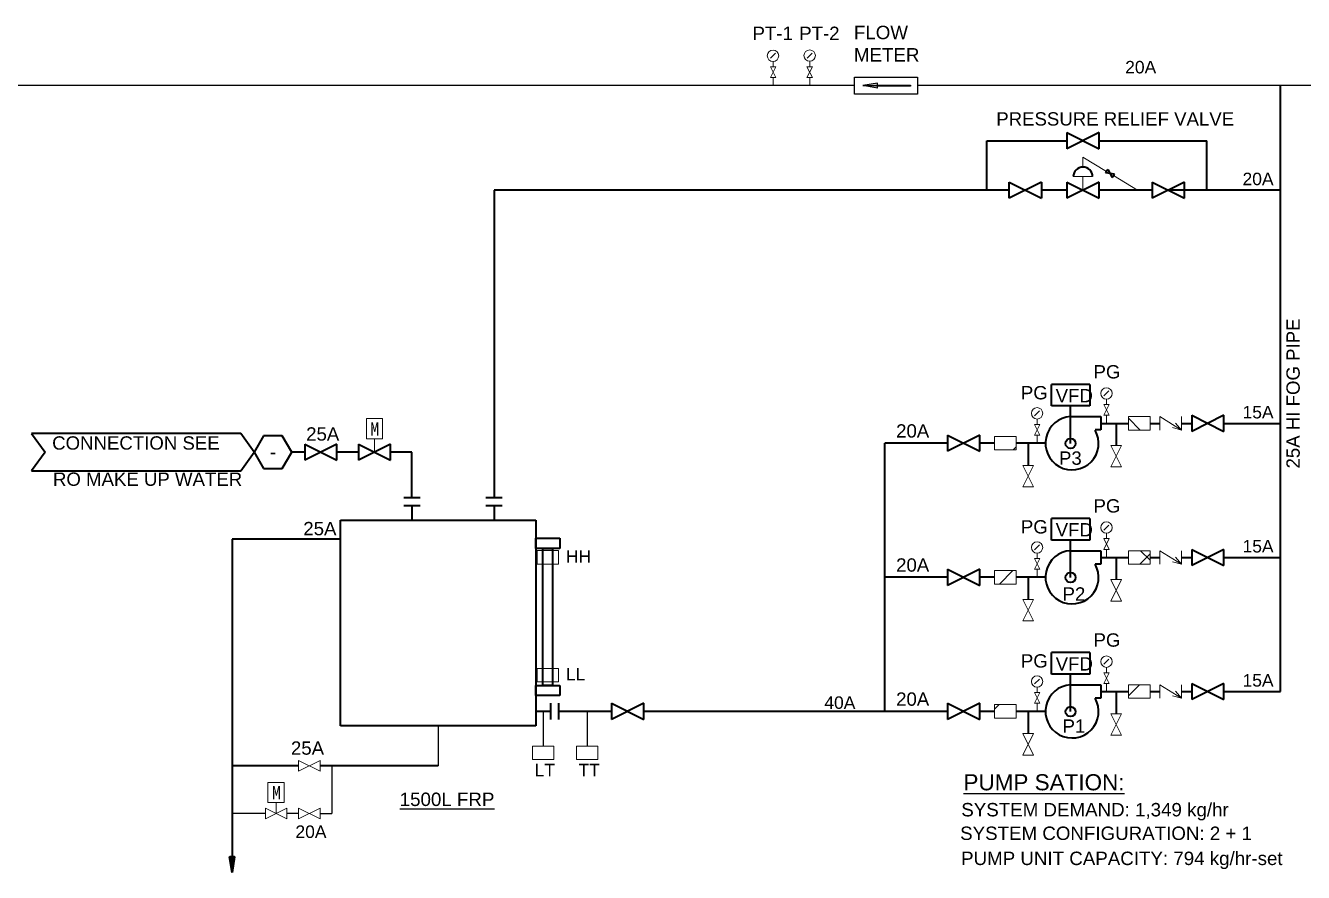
# Model space of a CAD drawing. Header units: millimetres. Extents: x 183 to 3972, y 193 to 1833.
# Drawn here: x 3008.8 to 3248.6, y 928.3 to 1087.1 of the extents above; entities that cross this region are included whole.
import ezdxf

# ---------------------------------------------------------------- set-up
doc = ezdxf.new("R2010")
doc.units = ezdxf.units.MM
for name, color, linetype in [('DETL-TXT', 7, 'Continuous'), ('M-CWTR-PIPE', 7, 'Continuous'), ('M-CWTR-PIPE-S', 7, 'Continuous'), ('M-CWTR-TEXT', 7, 'Continuous'), ('M-CWTR-VAVE', 7, 'Continuous'), ('M-EQPM-TXT', 7, 'Continuous'), ('M-HVAC-EQPM-P1', 7, 'Continuous')]:
    doc.layers.add(name, color=color, linetype=linetype)
pattern_1 = [(45, (2936.831, 501.757), (-11.29434, 11.29434), []), (135, (2936.831, 501.757), (-11.29434, -11.29434), [])]

# ---------------------------------------------------------------- blocks, each defined once
blk = doc.blocks.new('A$C16496DF1')
at = {"layer": 'M-CWTR-VAVE', "color": 2, "linetype": 'Continuous', "lineweight": 35}
for p, q in [((-4, 0), (-4, -2)), ((-4, 0), (0, -2)), ((0, 0), (-4, -2)), ((0, -2), (0, 0))]:
    blk.add_line(p, q, dxfattribs=at)
blk = doc.blocks.new('SE1')
at = {"layer": 'M-HVAC-EQPM-P1', "color": 22, "linetype": 'Continuous', "lineweight": 35}
for p, q in [((164.29, 482.48), (168.72, 482.48)), ((164.29, 480.57), (164.29, 482.48)), ((168.72, 482.48), (168.72, 480.57)), ((168.72, 480.57), (164.29, 480.57))]:
    blk.add_line(p, q, dxfattribs=at)
blk = doc.blocks.new('SE')
at = {"layer": 'M-HVAC-EQPM-P1'}
blk.add_blockref('SE1', (0, 0), dxfattribs=at)
blk = doc.blocks.new('SE3')
at = {"layer": 'M-HVAC-EQPM-P1', "color": 22, "linetype": 'Continuous', "lineweight": 35}
for p, q in [((165.6, 480.57), (167.4, 480.57)), ((165.6, 455.06), (165.6, 480.57)), ((167.4, 480.57), (167.4, 455.06)), ((167.4, 455.06), (165.6, 455.06))]:
    blk.add_line(p, q, dxfattribs=at)
blk = doc.blocks.new('SE2')
at = {"layer": 'M-HVAC-EQPM-P1'}
blk.add_blockref('SE3', (0, 0), dxfattribs=at)
blk = doc.blocks.new('SE5')
at = {"layer": 'M-HVAC-EQPM-P1', "color": 22, "linetype": 'Continuous', "lineweight": 35}
for p, q in [((164.29, 455.06), (168.72, 455.06)), ((164.29, 453.15), (164.29, 455.06)), ((168.72, 453.15), (164.29, 453.15)), ((168.72, 455.06), (168.72, 453.15))]:
    blk.add_line(p, q, dxfattribs=at)
blk = doc.blocks.new('SE4')
at = {"layer": 'M-HVAC-EQPM-P1'}
blk.add_blockref('SE5', (0, 0), dxfattribs=at)
blk = doc.blocks.new('SE7')
at = {"layer": 'M-CWTR-TEXT', "color": 3, "linetype": 'Continuous', "lineweight": 35}
for p, q in [((120.13, 428.75), (119.64, 431.67)), ((119.64, 431.67), (120.62, 431.67)), ((120.62, 431.67), (120.13, 428.75))]:
    blk.add_line(p, q, dxfattribs=at)
blk = doc.blocks.new('SE6')
at = {"layer": 'M-CWTR-TEXT'}
blk.add_blockref('SE7', (0, 0), dxfattribs=at)
blk = doc.blocks.new('SE9')
at = {"layer": 'DETL-TXT', "color": 4, "linetype": 'Continuous', "lineweight": 35}
for p, q in [((113.49, 501.56), (111.74, 498.53)), ((116.99, 501.56), (113.49, 501.56)), ((118.74, 498.53), (116.99, 501.56)), ((111.74, 498.53), (113.49, 495.5)), ((116.99, 495.5), (118.74, 498.53)), ((113.49, 495.5), (116.99, 495.5))]:
    blk.add_line(p, q, dxfattribs=at)
blk = doc.blocks.new('SE8')
at = {"layer": 'DETL-TXT'}
blk.add_blockref('SE9', (0, 0), dxfattribs=at)
blk = doc.blocks.new('SE11')
at = {"layer": 'DETL-TXT', "color": 4, "linetype": 'Continuous', "lineweight": 35}
for p, q in [((109.24, 502.03), (70.24, 502.03)), ((70.24, 502.03), (72.74, 498.53)), ((111.74, 498.53), (109.24, 502.03)), ((72.74, 498.53), (70.24, 495.03)), ((109.24, 495.03), (111.74, 498.53)), ((70.24, 495.03), (109.24, 495.03))]:
    blk.add_line(p, q, dxfattribs=at)
blk = doc.blocks.new('SE10')
at = {"layer": 'DETL-TXT'}
blk.add_blockref('SE11', (0, 0), dxfattribs=at)

msp = doc.modelspace()

# ---------------------------------------------------------------- hatches: boundary and pattern name
h = msp.add_hatch(color=2)
h.dxf.hatch_style = 1
h.paths.add_polyline_path([(3165.92, 1075.85), (3174.82, 1075.85), (3174.82, 1075.95), (3168.63, 1075.95), (3168.63, 1076.31)])
h.paths.add_polyline_path([(3165.92, 1075.85), (3168.63, 1075.38), (3168.63, 1075.74), (3174.82, 1075.74), (3174.82, 1075.85)])
at = {"layer": 'M-CWTR-TEXT', "linetype": 'Continuous', "lineweight": 5}
msp.add_hatch(color=3, dxfattribs=at).paths.add_polyline_path([(3047.54, 928.26), (3048.03, 931.19), (3047.05, 931.19)])
at = {"layer": 'M-CWTR-VAVE', "lineweight": 0}
h = msp.add_hatch(dxfattribs=at)
h.set_pattern_fill('ANSI37', color=2, scale=5.030745, style=0)
h.set_pattern_definition(pattern_1)
h.paths.add_polyline_path([(3215.77, 1013.76), (3215.77, 1011.24), (3219.79, 1011.24), (3219.79, 1013.76)])
h = msp.add_hatch(dxfattribs=at)
h.set_pattern_fill('ANSI37', color=2, scale=5.030745, style=0)
h.set_pattern_definition(pattern_1)
h.paths.add_polyline_path([(3190.64, 1010.03), (3190.64, 1007.51), (3194.66, 1007.51), (3194.66, 1010.03)])
h = msp.add_hatch(dxfattribs=at)
h.set_pattern_fill('ANSI37', color=2, scale=5.030745, style=0)
h.set_pattern_definition(pattern_1)
h.paths.add_polyline_path([(3215.77, 986.09), (3219.79, 986.09), (3219.79, 988.61), (3215.77, 988.61)])
h = msp.add_hatch(dxfattribs=at)
h.set_pattern_fill('ANSI37', color=2, scale=5.030745, style=0)
h.set_pattern_definition(pattern_1)
h.paths.add_polyline_path([(3190.64, 982.36), (3194.66, 982.36), (3194.66, 984.88), (3190.64, 984.88)])
h = msp.add_hatch(dxfattribs=at)
h.set_pattern_fill('ANSI37', color=2, scale=5.030745, style=0)
h.set_pattern_definition(pattern_1)
h.paths.add_polyline_path([(3215.77, 960.94), (3219.79, 960.94), (3219.79, 963.46), (3215.77, 963.46)])
h = msp.add_hatch(dxfattribs=at)
h.set_pattern_fill('ANSI37', color=2, scale=5.030745, style=0)
h.set_pattern_definition(pattern_1)
h.paths.add_polyline_path([(3190.64, 957.21), (3194.66, 957.21), (3194.66, 959.73), (3190.64, 959.73)])

# ---------------------------------------------------------------- linework, layer by layer
at = {"color": 4}
for p, q in [((3164.34, 1075.85), (2851.2, 1075.85)), ((3168.63, 1076.31), (3165.92, 1075.85)), ((3168.63, 1075.38), (3165.92, 1075.85)), ((3165.92, 1075.85), (3174.82, 1075.85)), ((3168.63, 1075.95), (3168.63, 1076.31)), ((3168.63, 1075.38), (3168.63, 1075.74)), ((3927.14, 1075.84), (3176.16, 1075.85))]:
    msp.add_line(p, q, dxfattribs=at)
at = {"color": 2}
msp.add_lwpolyline([(3164.34, 1077.45), (3176.16, 1077.45), (3176.16, 1074.24), (3164.34, 1074.24)], close=True, dxfattribs=at)
msp.add_lwpolyline([(3168.63, 1075.95), (3174.82, 1075.95), (3174.82, 1075.74), (3168.63, 1075.74)], dxfattribs=at)
at = {"layer": 'M-CWTR-PIPE', "color": 4, "linetype": 'Continuous', "lineweight": 35}
for p, q in [((3061.19, 1007.08), (3058.74, 1007.08)), ((3071.25, 1007.08), (3067.22, 1007.08)), ((3081.31, 1007.08), (3077.28, 1007.08)), ((3081.31, 998.59), (3081.31, 1007.08)), ((3047.54, 990.76), (3047.54, 931.19)), ((3067.91, 990.76), (3047.54, 990.76)), ((3060.03, 948.23), (3047.54, 948.23)), ((3086.24, 948.23), (3064.06, 948.23))]:
    msp.add_line(p, q, dxfattribs=at)
at = {"layer": 'M-CWTR-PIPE', "color": 4}
for p, q in [((3086.24, 955.76), (3086.24, 948.23)), ((3066.27, 948.23), (3066.27, 939.31)), ((3053.8, 939.31), (3047.54, 939.31)), ((3060.03, 939.31), (3057.82, 939.31)), ((3064.06, 939.31), (3066.27, 939.31))]:
    msp.add_line(p, q, dxfattribs=at)
at = {"layer": 'M-CWTR-PIPE-S', "color": 4, "linetype": 'Continuous', "lineweight": 35}
for p, q in [((3244.3, 1012.5), (3244.3, 1075.85)), ((3189.16, 1056.25), (3189.16, 1065.52)), ((3189.16, 1065.52), (3204.19, 1065.52)), ((3210.23, 1065.52), (3230.48, 1065.52)), ((3230.48, 1056.25), (3230.48, 1065.52)), ((3096.7, 1056.25), (3096.7, 998.59)), ((3193.37, 1056.25), (3096.7, 1056.25)), ((3204.19, 1056.25), (3199.41, 1056.25)), ((3220.23, 1056.25), (3210.23, 1056.25)), ((3244.3, 1056.25), (3223.25, 1056.25)), ((3210.56, 1012.5), (3215.77, 1012.5)), ((3213.43, 1012.5), (3213.43, 1008.34)), ((3219.79, 1012.5), (3221.66, 1012.5)), ((3225.68, 1012.5), (3227.62, 1012.5)), ((3233.66, 1012.5), (3244.3, 1012.5)), ((3244.3, 987.35), (3244.3, 1012.5)), ((3181.8, 1008.77), (3170.03, 1008.77)), ((3170.03, 958.47), (3170.03, 1008.77)), ((3190.64, 1008.77), (3187.84, 1008.77)), ((3200.17, 1008.77), (3194.66, 1008.77)), ((3196.9, 1008.77), (3196.9, 1004.61)), ((3210.56, 987.35), (3215.77, 987.35)), ((3213.43, 987.35), (3213.43, 983.19)), ((3219.79, 987.35), (3221.66, 987.35)), ((3225.68, 987.35), (3227.62, 987.35)), ((3233.66, 987.35), (3244.3, 987.35)), ((3244.3, 962.2), (3244.3, 987.35)), ((3181.8, 983.62), (3170.03, 983.62)), ((3190.64, 983.62), (3187.84, 983.62)), ((3200.17, 983.62), (3194.66, 983.62)), ((3196.9, 983.62), (3196.9, 979.46)), ((3210.56, 962.2), (3215.77, 962.2)), ((3213.43, 962.2), (3213.43, 958.03)), ((3219.79, 962.2), (3221.66, 962.2)), ((3225.68, 962.2), (3227.62, 962.2)), ((3233.66, 962.2), (3244.3, 962.2)), ((3118.75, 958.47), (3108.83, 958.47)), ((3118.75, 958.47), (3118.41, 958.47)), ((3181.8, 958.47), (3124.79, 958.47)), ((3190.64, 958.47), (3187.84, 958.47)), ((3200.17, 958.47), (3194.66, 958.47)), ((3196.9, 958.47), (3196.9, 954.3))]:
    msp.add_line(p, q, dxfattribs=at)
at = {"layer": 'M-CWTR-TEXT', "color": 3, "linetype": 'Continuous', "lineweight": 35}
msp.add_open_spline([(3047.54, 928.26), (3047.05, 931.19), (3048.03, 931.19), (3047.54, 928.26)], degree=1, dxfattribs=at)
at = {"layer": 'M-CWTR-VAVE', "color": 2, "lineweight": 0}
for p, q in [((3148.59, 1080.98), (3149.52, 1081.91)), ((3148.59, 1080.98), (3149.52, 1081.91)), ((3155.47, 1081.02), (3156.39, 1081.94)), ((3155.47, 1081.02), (3156.39, 1081.94)), ((3148.55, 1079.37), (3149.56, 1077.36)), ((3148.55, 1077.36), (3149.56, 1079.37)), ((3149.56, 1079.37), (3148.55, 1079.37)), ((3149.05, 1080.38), (3149.05, 1079.37)), ((3155.42, 1079.4), (3156.43, 1077.39)), ((3155.42, 1077.39), (3156.43, 1079.4)), ((3156.43, 1079.4), (3155.42, 1079.4)), ((3155.93, 1080.41), (3155.93, 1079.4)), ((3148.55, 1077.36), (3149.56, 1077.36)), ((3149.05, 1077.36), (3149.05, 1075.85)), ((3155.42, 1077.39), (3156.43, 1077.39)), ((3155.93, 1077.39), (3155.93, 1075.88)), ((3207.21, 1060.58), (3207.21, 1062.42)), ((3207.21, 1062.42), (3211.65, 1059.75)), ((3209.03, 1058.78), (3205.39, 1058.78)), ((3207.21, 1056.25), (3207.21, 1058.78)), ((3212.95, 1058.97), (3217.47, 1056.25)), ((3211.15, 1017.64), (3212.07, 1018.57)), ((3211.15, 1017.64), (3212.07, 1018.57)), ((3211.61, 1017.04), (3211.61, 1016.03)), ((3198.14, 1013.91), (3199.06, 1014.84)), ((3198.14, 1013.91), (3199.06, 1014.84)), ((3211.11, 1016.03), (3212.12, 1014.02)), ((3211.11, 1014.02), (3212.12, 1016.03)), ((3212.12, 1016.03), (3211.11, 1016.03)), ((3072.75, 1009.62), (3072.75, 1013.38)), ((3072.75, 1013.38), (3075.78, 1013.38)), ((3075.78, 1013.38), (3075.78, 1009.62)), ((3198.1, 1012.3), (3199.1, 1010.29)), ((3198.1, 1010.29), (3199.1, 1012.3)), ((3199.1, 1012.3), (3198.1, 1012.3)), ((3198.6, 1013.31), (3198.6, 1012.3)), ((3211.11, 1014.02), (3212.12, 1014.02)), ((3211.61, 1014.02), (3211.61, 1012.5)), ((3215.77, 1011.24), (3215.77, 1013.76)), ((3215.77, 1013.76), (3219.79, 1013.76)), ((3215.77, 1013.76), (3219.79, 1013.76)), ((3215.77, 1011.24), (3215.77, 1013.76)), ((3219.79, 1013.76), (3219.79, 1011.24)), ((3219.79, 1013.76), (3219.79, 1011.24)), ((3221.66, 1011.24), (3221.66, 1013.76)), ((3221.66, 1013.76), (3225.69, 1011.24)), ((3225.69, 1011.24), (3224.57, 1012.54)), ((3225.69, 1011.24), (3225.69, 1013.76)), ((3075.78, 1009.62), (3072.75, 1009.62)), ((3074.27, 1007.08), (3074.27, 1009.62)), ((3190.64, 1007.51), (3190.64, 1010.03)), ((3190.64, 1010.03), (3194.66, 1010.03)), ((3190.64, 1010.03), (3194.66, 1010.03)), ((3190.64, 1007.51), (3190.64, 1010.03)), ((3194.66, 1010.03), (3194.66, 1007.51)), ((3194.66, 1010.03), (3194.66, 1007.51)), ((3198.1, 1010.29), (3199.1, 1010.29)), ((3198.6, 1010.29), (3198.6, 1008.77)), ((3219.79, 1011.24), (3215.77, 1011.24)), ((3219.79, 1011.24), (3215.77, 1011.24)), ((3225.69, 1011.24), (3224.03, 1011.69)), ((3194.66, 1007.51), (3190.64, 1007.51)), ((3194.66, 1007.51), (3190.64, 1007.51)), ((3212.43, 1008.34), (3214.44, 1004.31)), ((3212.43, 1004.31), (3214.44, 1008.34)), ((3214.44, 1008.34), (3212.43, 1008.34)), ((3195.9, 1004.61), (3197.91, 1000.59)), ((3195.9, 1000.59), (3197.91, 1004.61)), ((3197.91, 1004.61), (3195.9, 1004.61)), ((3212.43, 1004.31), (3214.44, 1004.31)), ((3195.9, 1000.59), (3197.91, 1000.59)), ((3211.15, 992.49), (3212.07, 993.42)), ((3211.15, 992.49), (3212.07, 993.42)), ((3211.11, 990.88), (3212.11, 988.86)), ((3211.11, 988.86), (3212.11, 990.88)), ((3212.11, 990.88), (3211.11, 990.88)), ((3211.61, 991.88), (3211.61, 990.88)), ((3104.78, 986.11), (3104.78, 988.63)), ((3104.78, 988.63), (3108.81, 988.63)), ((3104.78, 988.63), (3108.81, 988.63)), ((3104.78, 986.11), (3104.78, 988.63)), ((3108.81, 988.63), (3108.81, 986.11)), ((3108.81, 988.63), (3108.81, 986.11)), ((3198.14, 988.76), (3199.06, 989.69)), ((3198.14, 988.76), (3199.06, 989.69)), ((3198.6, 988.15), (3198.6, 987.15)), ((3211.11, 988.86), (3212.11, 988.86)), ((3211.61, 988.86), (3211.61, 987.35)), ((3215.77, 986.09), (3215.77, 988.61)), ((3215.77, 988.61), (3219.79, 988.61)), ((3215.77, 988.61), (3219.79, 988.61)), ((3215.77, 986.09), (3215.77, 988.61)), ((3219.79, 988.61), (3219.79, 986.09)), ((3219.79, 988.61), (3219.79, 986.09)), ((3221.66, 986.09), (3221.66, 988.61)), ((3221.66, 988.61), (3225.69, 986.09)), ((3225.69, 986.09), (3225.69, 988.61)), ((3108.81, 986.11), (3104.78, 986.11)), ((3108.81, 986.11), (3104.78, 986.11)), ((3198.1, 987.15), (3199.1, 985.13)), ((3198.1, 985.13), (3199.1, 987.15)), ((3199.1, 987.15), (3198.1, 987.15)), ((3219.79, 986.09), (3215.77, 986.09)), ((3219.79, 986.09), (3215.77, 986.09)), ((3225.69, 986.09), (3224.03, 986.53)), ((3225.69, 986.09), (3224.57, 987.38)), ((3190.64, 982.36), (3190.64, 984.88)), ((3190.64, 984.88), (3194.66, 984.88)), ((3190.64, 984.88), (3194.66, 984.88)), ((3190.64, 982.36), (3190.64, 984.88)), ((3194.66, 984.88), (3194.66, 982.36)), ((3194.66, 984.88), (3194.66, 982.36)), ((3198.1, 985.13), (3199.1, 985.13)), ((3198.6, 985.13), (3198.6, 983.62)), ((3212.43, 983.19), (3214.44, 979.16)), ((3212.43, 979.16), (3214.44, 983.19)), ((3214.44, 983.19), (3212.43, 983.19)), ((3194.66, 982.36), (3190.64, 982.36)), ((3194.66, 982.36), (3190.64, 982.36)), ((3195.9, 979.46), (3197.91, 975.43)), ((3195.9, 975.43), (3197.91, 979.46)), ((3197.91, 979.46), (3195.9, 979.46)), ((3212.43, 979.16), (3214.44, 979.16)), ((3195.9, 975.43), (3197.91, 975.43)), ((3104.78, 964.02), (3104.78, 966.54)), ((3104.78, 966.54), (3108.81, 966.54)), ((3104.78, 966.54), (3108.81, 966.54)), ((3104.78, 964.02), (3104.78, 966.54)), ((3108.81, 966.54), (3108.81, 964.02)), ((3108.81, 966.54), (3108.81, 964.02)), ((3211.15, 967.34), (3212.07, 968.26)), ((3211.15, 967.34), (3212.07, 968.26)), ((3211.61, 966.73), (3211.61, 965.72)), ((3108.81, 964.02), (3104.78, 964.02)), ((3108.81, 964.02), (3104.78, 964.02)), ((3198.14, 963.61), (3199.06, 964.53)), ((3198.14, 963.61), (3199.06, 964.53)), ((3211.11, 965.72), (3212.11, 963.71)), ((3211.11, 963.71), (3212.11, 965.72)), ((3212.11, 965.72), (3211.11, 965.72)), ((3198.1, 961.99), (3199.1, 959.98)), ((3198.1, 959.98), (3199.1, 961.99)), ((3199.1, 961.99), (3198.1, 961.99)), ((3198.6, 963), (3198.6, 961.99)), ((3211.11, 963.71), (3212.11, 963.71)), ((3211.61, 963.71), (3211.61, 962.2)), ((3215.77, 960.94), (3215.77, 963.46)), ((3215.77, 963.46), (3219.79, 963.46)), ((3215.77, 963.46), (3219.79, 963.46)), ((3215.77, 960.94), (3215.77, 963.46)), ((3219.79, 963.46), (3219.79, 960.94)), ((3219.79, 963.46), (3219.79, 960.94)), ((3221.66, 960.94), (3221.66, 963.46)), ((3221.66, 963.46), (3225.69, 960.94)), ((3225.69, 960.94), (3224.57, 962.23)), ((3225.69, 960.94), (3225.69, 963.46)), ((3190.64, 957.21), (3190.64, 959.73)), ((3190.64, 959.73), (3194.66, 959.73)), ((3190.64, 959.73), (3194.66, 959.73)), ((3190.64, 957.21), (3190.64, 959.73)), ((3194.66, 959.73), (3194.66, 957.21)), ((3194.66, 959.73), (3194.66, 957.21)), ((3198.1, 959.98), (3199.1, 959.98)), ((3198.6, 959.98), (3198.6, 958.47)), ((3219.79, 960.94), (3215.77, 960.94)), ((3219.79, 960.94), (3215.77, 960.94)), ((3225.69, 960.94), (3224.03, 961.38)), ((3194.66, 957.21), (3190.64, 957.21)), ((3194.66, 957.21), (3190.64, 957.21)), ((3212.43, 958.03), (3214.44, 954.01)), ((3212.43, 954.01), (3214.44, 958.03)), ((3214.44, 958.03), (3212.43, 958.03)), ((3103.93, 949.42), (3103.93, 951.94)), ((3103.93, 951.94), (3107.95, 951.94)), ((3103.93, 951.94), (3107.95, 951.94)), ((3103.93, 949.42), (3103.93, 951.94)), ((3107.95, 951.94), (3107.95, 949.42)), ((3107.95, 951.94), (3107.95, 949.42)), ((3112.16, 949.42), (3112.16, 951.94)), ((3112.16, 951.94), (3116.19, 951.94)), ((3112.16, 951.94), (3116.19, 951.94)), ((3112.16, 949.42), (3112.16, 951.94)), ((3116.19, 951.94), (3116.19, 949.42)), ((3116.19, 951.94), (3116.19, 949.42)), ((3195.9, 954.3), (3197.91, 950.28)), ((3195.9, 950.28), (3197.91, 954.3)), ((3197.91, 954.3), (3195.9, 954.3)), ((3212.43, 954.01), (3214.44, 954.01)), ((3195.9, 950.28), (3197.91, 950.28)), ((3060.03, 947.23), (3060.03, 949.24)), ((3064.06, 949.24), (3060.03, 947.23)), ((3060.03, 949.24), (3064.06, 947.23)), ((3064.06, 949.24), (3064.06, 947.23)), ((3107.95, 949.42), (3103.93, 949.42)), ((3107.95, 949.42), (3103.93, 949.42)), ((3116.19, 949.42), (3112.16, 949.42)), ((3116.19, 949.42), (3112.16, 949.42)), ((3054.29, 941.37), (3054.29, 945.14)), ((3054.29, 945.14), (3057.33, 945.14)), ((3057.33, 945.14), (3057.33, 941.37)), ((3053.8, 938.3), (3053.8, 940.31)), ((3057.82, 940.31), (3053.8, 938.3)), ((3053.8, 940.31), (3057.82, 938.3)), ((3057.33, 941.37), (3054.29, 941.37)), ((3055.81, 939.31), (3055.81, 941.37)), ((3057.82, 940.31), (3057.82, 938.3)), ((3060.03, 938.3), (3060.03, 940.31)), ((3064.06, 940.31), (3060.03, 938.3)), ((3060.03, 940.31), (3064.06, 938.3)), ((3064.06, 940.31), (3064.06, 938.3))]:
    msp.add_line(p, q, dxfattribs=at)
for centre in [(3149.05, 1081.45), (3149.05, 1081.45), (3155.93, 1081.48), (3155.93, 1081.48), (3211.61, 1018.11), (3211.61, 1018.11), (3198.6, 1014.38), (3198.6, 1014.38), (3211.61, 992.95), (3211.61, 992.95), (3198.6, 989.22), (3198.6, 989.22), (3211.61, 967.8), (3211.61, 967.8), (3198.6, 964.07), (3198.6, 964.07)]:
    msp.add_circle(centre, 1.07, dxfattribs=at)
at = {"layer": 'M-CWTR-VAVE', "color": 2, "linetype": 'Continuous', "lineweight": 35}
msp.add_arc((3207.21, 1058.75), 1.82, 0.9601, 179.0399, dxfattribs=at)
at = {"layer": 'M-HVAC-EQPM-P1', "color": 22, "linetype": 'Continuous', "lineweight": 35}
for p, q in [((3208.49, 1019.79), (3201.3, 1019.79)), ((3201.3, 1015.77), (3201.3, 1019.79)), ((3208.49, 1019.79), (3208.49, 1015.77)), ((3208.49, 1015.77), (3201.3, 1015.77)), ((3204.89, 1008.73), (3204.89, 1015.77)), ((3204.89, 1013.76), (3210.56, 1013.76)), ((3210.56, 1013.76), (3210.56, 1011.25)), ((3210.56, 1011.25), (3209.5, 1011.25)), ((3079.8, 998.59), (3082.82, 998.59)), ((3095.19, 998.59), (3098.21, 998.59)), ((3079.8, 997.08), (3082.82, 997.08)), ((3081.31, 997.08), (3081.31, 994.32)), ((3095.19, 997.08), (3098.21, 997.08)), ((3096.7, 997.08), (3096.7, 994.32)), ((3067.91, 955.76), (3067.91, 994.32)), ((3067.91, 994.32), (3104.56, 994.32)), ((3104.56, 994.32), (3104.56, 955.76)), ((3208.49, 994.64), (3201.29, 994.64)), ((3201.29, 990.61), (3201.29, 994.64)), ((3208.49, 994.64), (3208.49, 990.61)), ((3208.49, 990.61), (3201.29, 990.61)), ((3204.89, 983.58), (3204.89, 990.61)), ((3204.89, 988.61), (3210.56, 988.61)), ((3210.56, 988.61), (3210.56, 986.09)), ((3210.56, 986.09), (3209.5, 986.09)), ((3208.49, 969.49), (3201.29, 969.49)), ((3201.29, 965.46), (3201.29, 969.49)), ((3208.49, 969.49), (3208.49, 965.46)), ((3208.49, 965.46), (3201.29, 965.46)), ((3204.89, 958.42), (3204.89, 965.46)), ((3204.89, 963.45), (3210.56, 963.45)), ((3210.56, 963.45), (3210.56, 960.94)), ((3107.32, 959.98), (3107.32, 956.96)), ((3108.83, 959.98), (3108.83, 956.96)), ((3210.56, 960.94), (3209.5, 960.94)), ((3107.32, 958.47), (3104.56, 958.47)), ((3104.56, 955.76), (3067.91, 955.76))]:
    msp.add_line(p, q, dxfattribs=at)
at = {"layer": 'M-HVAC-EQPM-P1', "color": 22}
msp.add_line((3105.94, 958.47), (3105.94, 951.94), dxfattribs=at)
at = {"layer": 'M-HVAC-EQPM-P1', "color": 4}
msp.add_line((3114.18, 958.47), (3114.18, 951.94), dxfattribs=at)
at = {"layer": 'M-HVAC-EQPM-P1', "color": 22, "linetype": 'Continuous', "lineweight": 35}
for centre in [(3204.89, 1008.73), (3204.89, 983.58), (3204.89, 958.42)]:
    msp.add_circle(centre, 0.939, dxfattribs=at)
for centre in [(3205.16, 1008.77), (3205.16, 983.62), (3205.16, 958.47)]:
    msp.add_arc(centre, 4.99, 93.1215, 29.6873, dxfattribs=at)

# ---------------------------------------------------------------- block references
at = {"color": 7, "lineweight": 0, "yscale": 1.509223501321489, "zscale": 1.509223501321489}
for p, xscale in [((3210.23, 1067.03), 1.509223501321489), ((3193.37, 1057.76), -1.509223501321489), ((3210.23, 1057.76), 1.509223501321489), ((3226.26, 1057.76), 1.509223501321489), ((3233.66, 1014.01), 1.509223501321489), ((3187.84, 1010.28), 1.509223501321489), ((3067.22, 1008.59), 1.509223501321489), ((3077.28, 1008.59), 1.509223501321489), ((3233.66, 988.86), 1.509223501321489), ((3187.84, 985.13), 1.509223501321489), ((3233.66, 963.71), 1.509223501321489), ((3124.79, 959.98), 1.509223501321489), ((3187.84, 959.98), 1.509223501321489)]:
    msp.add_blockref('A$C16496DF1', p, dxfattribs=dict(at, xscale=xscale))
at = {"color": 7, "lineweight": 0, "xscale": 0.3773058753303723, "yscale": 0.3773058753303723, "zscale": 0.3773058753303723, "rotation": 325.4627972154141}
msp.add_blockref('A$C16496DF1', (3213.14, 1059.24), dxfattribs=at)
at = {"xscale": 1.006149000880992, "yscale": 1.006149000880992, "zscale": 1.006149000880992}
for name, p in [('SE10', (2939.27, 505.49)), ('SE8', (2939.27, 505.49)), ('SE', (2939.27, 505.49)), ('SE2', (2939.27, 505.49)), ('SE4', (2939.27, 505.49)), ('SE6', (2926.67, 496.87))]:
    msp.add_blockref(name, p, dxfattribs=at)

# ---------------------------------------------------------------- texts
at = {"layer": 'DETL-TXT', "color": 7, "char_height": 2.5154}
for s, insert, width, attachment_point in [('{\\fArial|b0||i0||c0|p34;\\C3;\\H2.5;\\W1.;PT-1}', (3145.21, 1084.41), 8.1012, 7), ('{\\fArial|b0||i0||c0|p34;\\C3;\\H2.5;\\W1.;PT-2}', (3153.97, 1084.41), 9.8167, 7), ('{\\fArial|b0|i0|c0|p34;\\C3;FLOW METER}', (3164.23, 1080.37), 17.9169, 7), ('{\\fArial|b0|i0|c0|p34;\\H0.93199x;\\C3;20A}', (3215.13, 1078.11), 6.2884, 7), ('{\\fArial|b0||i0||c0|p34;\\C3;\\H2.5;\\W1.; PRESSURE RELIEF VALVE}', (3189.97, 1068.32), 45.9329, 7), ('{\\fArial|b0|i0|c0|p34;\\H0.93199x;\\C3;20A}', (3237.15, 1057.14), 6.2884, 7), ('{\\fArial|b0||i0||c0|p34;\\C3;\\H2.5;\\W1.;PG}', (3209.19, 1020.88), 5.0854, 7), ('{\\fArial|b0||i0||c0|p34;\\C3;\\H2.5;\\W1.;PG}', (3195.56, 1016.96), 5.0854, 7), ('{\\fArial|b0|i0|c0|p34;\\H0.93199x;\\C3;15A}', (3237.15, 1013.39), 6.2884, 7), ('{\\fArial|b0||i0||c0|p34;\\C3;\\H2.5;\\W1.;20A}', (3172.15, 1009.79), 6.2884, 7), ('{\\fArial|b0||i0||c0|p34;\\C4;\\H2.5;\\W1.;CONNECTION SEE}', (3013.79, 1007.53), 31.6062, 7), ('{\\fArial|b0||i0||c0|p34;\\C3;\\H2.5;\\W1.;25A}', (3061.45, 1009.22), 6.2884, 7), ('{\\fArial|b0||i0||c0|p34;\\C4;\\H2.5;\\W1.;-}', (3055.22, 1005.88), 1.1483, 8), ('{\\fArial|b0||i0||c0|p34;\\C3;\\H2.5;\\W1.;RO MAKE UP WATER}', (3013.94, 1000.74), 35.9261, 7), ('{\\fArial|b0||i0||c0|p34;\\C3;\\H2.5;\\W1.;PG}', (3209.19, 995.73), 5.0854, 7), ('{\\fArial|b0||i0||c0|p34;\\C3;\\H2.5;\\W1.;25A}', (3060.92, 991.47), 6.2884, 7), ('{\\fArial|b0||i0||c0|p34;\\C3;\\H2.5;\\W1.;PG}', (3195.56, 991.8), 5.0854, 7), ('{\\fArial|b0|i0|c0|p34;\\H0.93199x;\\C3;15A}', (3237.15, 988.24), 6.2884, 7), ('{\\fArial|b0|i0|c0|p34;\\H0.93199x;\\C3;HH}', (3110.19, 986.36), 5.0854, 7), ('{\\fArial|b0||i0||c0|p34;\\C3;\\H2.5;\\W1.;20A}', (3172.15, 984.64), 6.2884, 7), ('{\\fArial|b0||i0||c0|p34;\\C3;\\H2.5;\\W1.;PG}', (3209.19, 970.57), 5.0854, 7), ('{\\fArial|b0||i0||c0|p34;\\C3;\\H2.5;\\W1.;PG}', (3195.56, 966.65), 5.0854, 7), ('{\\fArial|b0|i0|c0|p34;\\H0.93199x;\\C3;LL}', (3110.19, 964.27), 5.0854, 7), ('{\\fArial|b0|i0|c0|p34;\\H0.93199x;\\C3;15A}', (3237.15, 963.08), 6.2884, 7), ('{\\fArial|b0||i0||c0|p34;\\C3;\\H2.5;\\W1.;20A}', (3172.15, 959.49), 6.2884, 7), ('{\\fArial|b0|i0|c0|p34;\\H0.93199x;\\C3;40A}', (3158.68, 958.91), 6.2884, 7), ('{\\fArial|b0||i0||c0|p34;\\C3;\\H2.5;\\W1.;25A}', (3058.6, 950.3), 6.2884, 7), ('{\\fArial|b0|i0|c0|p34;\\H0.93199x;\\C3;LT}', (3104.32, 946.29), 5.0854, 7), ('{\\fArial|b0|i0|c0|p34;\\H0.93199x;\\C3;TT}', (3112.56, 946.29), 5.0854, 7), ('{\\fArial|b0|i0|c0|p34;\\H0.93199x;\\C3;20A}', (3059.44, 934.69), 6.2884, 7)]:
    msp.add_mtext(s, dxfattribs=dict(at, insert=insert, width=width, attachment_point=attachment_point))
at = {"layer": 'DETL-TXT', "color": 7, "insert": (3247.92, 1004.03), "char_height": 2.5154, "width": 28.38, "attachment_point": 7, "rotation": 90}
msp.add_mtext('{\\fArial|b0||i0||c0|p34;\\C3;\\H2.5;\\W1.;25A HI FOG PIPE}', dxfattribs=at)
at = {"layer": 'M-CWTR-VAVE', "attachment_point": 7}
for s, insert, char_height, width in [('{\\ftxt|b0||i0||c0|p34;\\C2;\\H2.5;\\W1.;M}', (3073.47, 1010.18), 2.5154, 2.3291), ('{\\fArial|b0||i0||c0|p34;\\C2;\\H2.5e-003;\\W1.;400A BV}', (3215.77, 1013.76), 0.00252, 0.014), ('{\\fArial|b0||i0||c0|p34;\\C2;\\H2.5e-003;\\W1.;400A CHECK VALVE}', (3221.65, 1013.77), 0.00252, 0.0339), ('{\\fArial|b0||i0||c0|p34;\\C2;\\H2.5e-003;\\W1.;400A BV}', (3190.64, 1010.04), 0.00252, 0.014), ('{\\fArial|b0||i0||c0|p34;\\C2;\\H2.5e-003;\\W1.;25A GATE VALVE}', (3211.07, 1008.34), 0.00252, 0.0293), ('{\\fArial|b0||i0||c0|p34;\\C2;\\H2.5e-003;\\W1.;25A GATE VALVE}', (3211.07, 1008.34), 0.00252, 0.0293), ('{\\fArial|b0||i0||c0|p34;\\C2;\\H2.5e-003;\\W1.;400A BV}', (3104.78, 988.63), 0.00252, 0.014), ('{\\fArial|b0||i0||c0|p34;\\C2;\\H2.5e-003;\\W1.;400A BV}', (3215.77, 988.61), 0.00252, 0.014), ('{\\fArial|b0||i0||c0|p34;\\C2;\\H2.5e-003;\\W1.;400A CHECK VALVE}', (3221.65, 988.61), 0.00252, 0.0339), ('{\\fArial|b0||i0||c0|p34;\\C2;\\H2.5e-003;\\W1.;400A BV}', (3190.64, 984.88), 0.00252, 0.014), ('{\\fArial|b0||i0||c0|p34;\\C2;\\H2.5e-003;\\W1.;25A GATE VALVE}', (3211.07, 983.19), 0.00252, 0.0293), ('{\\fArial|b0||i0||c0|p34;\\C2;\\H2.5e-003;\\W1.;25A GATE VALVE}', (3211.07, 983.19), 0.00252, 0.0293), ('{\\fArial|b0||i0||c0|p34;\\C2;\\H2.5e-003;\\W1.;400A BV}', (3215.77, 963.46), 0.00252, 0.014), ('{\\fArial|b0||i0||c0|p34;\\C2;\\H2.5e-003;\\W1.;400A CHECK VALVE}', (3221.65, 963.46), 0.00252, 0.0339), ('{\\fArial|b0||i0||c0|p34;\\C2;\\H2.5e-003;\\W1.;400A BV}', (3190.64, 959.73), 0.00252, 0.014), ('{\\fArial|b0||i0||c0|p34;\\C2;\\H2.5e-003;\\W1.;25A GATE VALVE}', (3211.07, 958.03), 0.00252, 0.0293), ('{\\fArial|b0||i0||c0|p34;\\C2;\\H2.5e-003;\\W1.;25A GATE VALVE}', (3211.07, 958.03), 0.00252, 0.0293), ('{\\fArial|b0||i0||c0|p34;\\C2;\\H2.5e-003;\\W1.;400A BV}', (3103.93, 951.94), 0.00252, 0.014), ('{\\fArial|b0||i0||c0|p34;\\C2;\\H2.5e-003;\\W1.;400A BV}', (3112.17, 951.94), 0.00252, 0.014), ('{\\ftxt|b0||i0||c0|p34;\\C2;\\H2.5;\\W1.;M}', (3055.02, 941.94), 2.5154, 2.3291)]:
    msp.add_mtext(s, dxfattribs=dict(at, insert=insert, char_height=char_height, width=width))
at = {"layer": 'M-EQPM-TXT', "color": 7, "attachment_point": 7}
for s, insert, char_height, width in [('{\\fArial|b0|i0|c0|p34;\\L\\C4;PUMP SATION:}', (3184.79, 943.62), 3.0184, 94.1387), ('{\\fArial|b0|i0|c0|p34;\\L\\C4;1500L FRP}', (3079, 940.68), 2.5154, 23.9507), ('{\\fArial|b0|i0|c0|p34;\\C4;SYSTEM DEMAND: 1,349 kg/hr}', (3184.38, 938.01), 2.5154, 76.1566), ('{\\fArial|b0|i0|c0|p34;\\C4;SYSTEM CONFIGURATION: 2 + 1}', (3184.16, 934.31), 2.5154, 86.3314), ('{\\fArial|b0|i0|c0|p34;\\C4;PUMP UNIT CAPACITY: 794 kg/hr-set}', (3184.34, 928.88), 2.5154, 86.3314)]:
    msp.add_mtext(s, dxfattribs=dict(at, insert=insert, char_height=char_height, width=width))
at = {"layer": 'M-HVAC-EQPM-P1', "char_height": 2.5154, "attachment_point": 7}
for s, insert, width in [('{\\fArial|b0||i0||c0|p34;\\C22;\\H2.5;\\W1.;VFD}', (3202.09, 1016.44), 6.9993), ('{\\fArial|b0||i0||c0|p34;\\C22;\\H2.5;\\W1.;P3}', (3202.71, 1004.69), 4.8981), ('{\\fArial|b0||i0||c0|p34;\\C22;\\H2.5;\\W1.;VFD}', (3202.09, 991.29), 6.9993), ('{\\fArial|b0||i0||c0|p34;\\C22;\\H2.5;\\W1.;P2}', (3203.38, 979.24), 4.8981), ('{\\fArial|b0||i0||c0|p34;\\C22;\\H2.5;\\W1.;VFD}', (3202.09, 966.13), 6.9993), ('{\\fArial|b0||i0||c0|p34;\\C22;\\H2.5;\\W1.;P1}', (3203.38, 954.46), 4.8981)]:
    msp.add_mtext(s, dxfattribs=dict(at, insert=insert, width=width))
at = {"layer": 'M-HVAC-EQPM-P1', "color": 22, "insert": (3104.78, 966.54), "char_height": 0.00252, "width": 0.014, "attachment_point": 7}
msp.add_mtext('{\\fArial|b0||i0||c0|p34;\\C2;\\H2.5e-003;\\W1.;400A BV}', dxfattribs=at)

doc.saveas('drawing.dxf')
